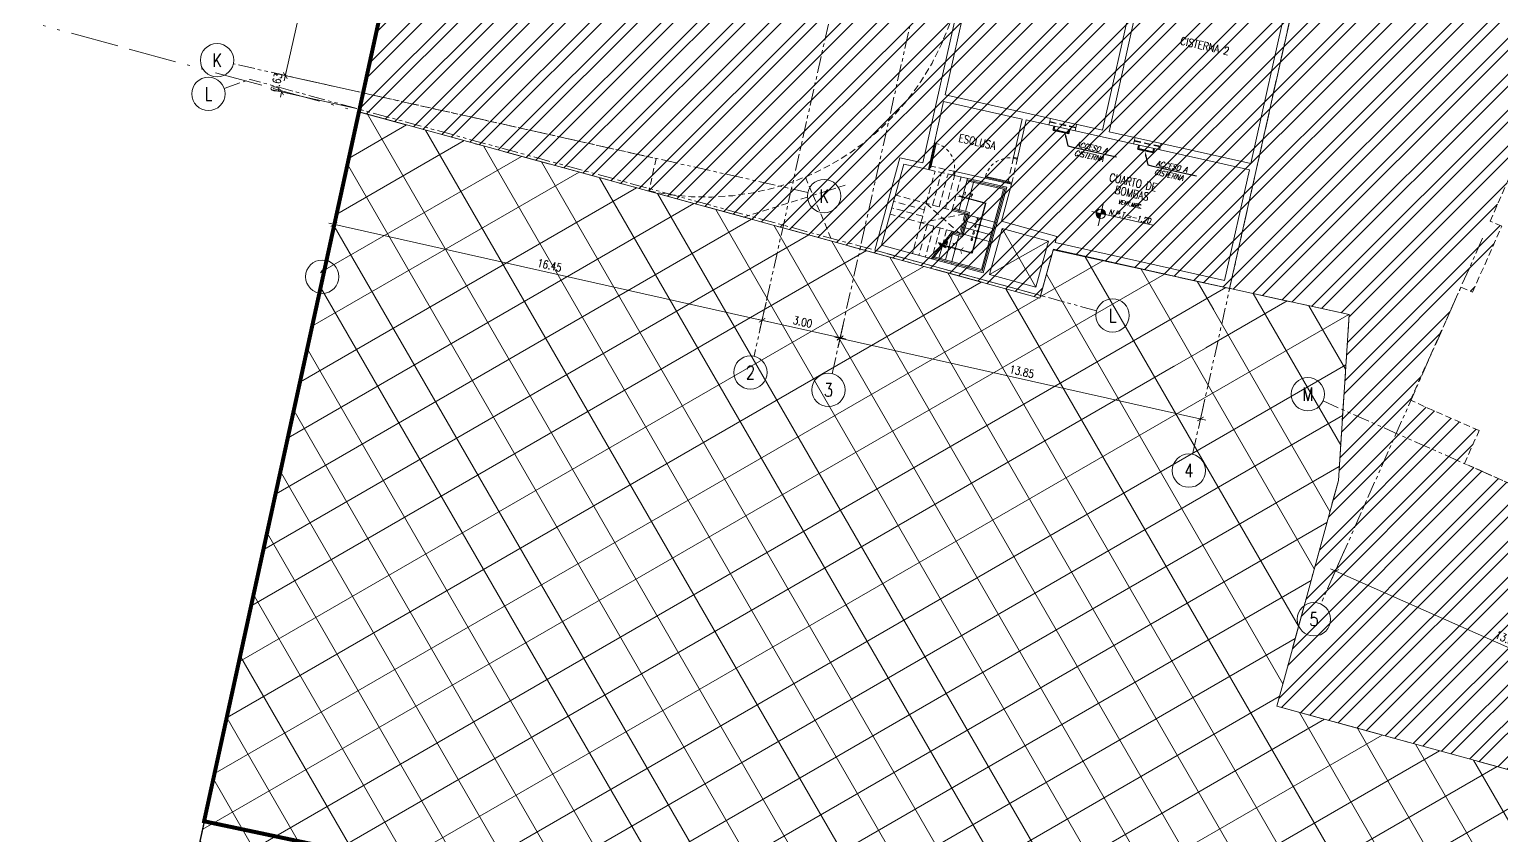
# Model space of a CAD drawing. Header units: inches. Extents: x 0 to 766, y -245 to 236.
# Drawn here: x 18.1 to 73.3, y 59.3 to 89.5 of the extents above; entities that cross this region are included whole.
import ezdxf
from ezdxf import colors
from ezdxf.entities.mleader import LeaderData, LeaderLine
from ezdxf.enums import TextEntityAlignment as Align
from ezdxf.math import Vec2, Vec3

# ---------------------------------------------------------------- set-up
doc = ezdxf.new("R2010")
doc.units = ezdxf.units.IN
doc.header["$MEASUREMENT"] = 0
doc.set_wipeout_variables(frame=1)
for name, pattern in [('ACAD_ISO13W100', [36, 12, -3, 12, -3, 0, -3, 0, -3]), ('HIDDEN', [0.375, 0.25, -0.125]), ('HIDDEN2', [0.1875, 0.125, -0.0625]), ('PHANTOM', [2.5, 1.25, -0.25, 0.25, -0.25, 0.25, -0.25])]:
    doc.linetypes.add(name, pattern=pattern)
doc.layers.get('DEFPOINTS').update_dxf_attribs({"color": 251, "lineweight": 9})
for name, color, linetype, lineweight in [('A-MURO BAJO', 251, 'Continuous', 9), ('A_20_Barandas', 251, 'Continuous', 9), ('COTAS-EXTER', 251, 'Continuous', 9), ('DLP_ETAPAS', 251, 'Continuous', 9), ('DLP_HATCH', 251, 'Continuous', 9), ('DLP_MOBILIARIO', 251, 'Continuous', 9), ('DLP_MURO BAJO', 251, 'Continuous', 9), ('DLP_MUROS', 251, 'Continuous', 9), ('DLP_PROYECCIONES', 251, 'HIDDEN', 9), ('DLP_TEXTO AMBIENTE', 251, 'Continuous', 9), ('DLP_TEXTO INDICACIONES', 251, 'Continuous', 9), ('EJES', 251, 'PHANTOM', 9), ('HATCH-PISOS', 251, 'Continuous', 9), ('TEXTO-INDICACIONES', 251, 'Continuous', 9)]:
    doc.layers.add(name, color=color, linetype=linetype, lineweight=lineweight)
doc.styles.add('R100-200', font='romans.shx', dxfattribs={"width": 0.8, "height": 0.3})
doc.styles.add('R80', font='romans.shx', dxfattribs={"width": 0.8, "oblique": 15, "height": 0.1})
doc.styles.add('R80-200', font='romans.shx', dxfattribs={"width": 0.8, "oblique": 10, "height": 0.2})
doc.styles.add('ROMANS', font='romans.shx', dxfattribs={"width": 0.8})
doc.styles.get("Standard").update_dxf_attribs({"font": 'arial.ttf'})
doc.styles.add('TXT_COTAS', font='romans.shx', dxfattribs={"width": 0.8})
doc.dimstyles.new('DLP-COTA 200', dxfattribs={"dimtxt": 0.3, "dimasz": 0.2, "dimexe": 0.36, "dimexo": 0.12, "dimgap": 0.12, "dimtad": 1, "dimzin": 0, "dimdsep": 46, "dimtxsty": 'TXT_COTAS', "dimblk": 'ARCHTICK', "dimcen": 0.18, "dimdle": 0.2, "dimclrd": 256, "dimclre": 256, "dimclrt": 2, "dimadec": 0, "dimazin": 0, "dimtfac": 1, "dimtix": 1, "dimtofl": 0, "dimtmove": 2, "dimatfit": 3, "dimfxl": 0.36, "dimtolj": 1, "dimtzin": 0, "dimlwd": 9, "dimlwe": 9, "dimarcsym": 0})

# ---------------------------------------------------------------- blocks, each defined once
blk = doc.blocks.new('*U156')
for p, q in [((0.01000000000002291, 0.9549999999999841), (0.01000000000002291, 1)), ((0.05500000000001261, 0.9549999999999841), (0.01000000000002291, 0.9549999999999841)), ((0.1000000000000001, 0.9649999999999748), (0.05500000000001261, 0.9649999999999748)), ((0.05500000000001261, 0.9549999999999841), (0.05500000000001261, 0.9649999999999748)), ((0.1000000000000001, 0.9649999999999748), (0.1000000000000002, 1)), ((0.0550000000000125, 0.04499999999998749), (0.0100000000000227, 0.04499999999998749)), ((0.0100000000000227, 0.04499999999998749), (0.0100000000000227, 0)), ((0.0550000000000125, 0.04499999999998749), (0.0550000000000125, 0.03499999999999662)), ((0.1, 0.03499999999999662), (0.0550000000000125, 0.03499999999999662)), ((0.1, 0.03499999999999662), (0.1, 0))]:
    blk.add_line(p, q)
blk.add_lwpolyline([(1.029999999999996, 0.06999999999999708), (1.029999999999996, 0.03499999999999638), (0.1, 0.03499999999999662), (0.1, 0.06999999999999731)], close=True)
at = {"color": 7, "linetype": 'HIDDEN2'}
blk.add_arc((0.09946740176722557, 0.033762216361475), 0.9312379359416492, 2.230145855365211, 89.96723111097609, dxfattribs=at)
blk = doc.blocks.new('A$C267C0898')
at = {"color": 4}
for p, q in [((-6.51925802230835e-08, 0.5999996821046807, 6.919739981015027e-08), (-6.426125764846802e-08, -3.179011400789022e-07)), ((-6.51925802230835e-08, 0.5999996821046807, 6.919739981015027e-08), (0.1499999342486262, 0.5999996823666152, 6.919739981015027e-08)), ((0.02499993424862623, 0.5749996821687091, 6.919739981015027e-08), (0.02499993517994881, 0.02499968215124682)), ((0.02499993424862623, 0.5749996821687091, 6.919739981015027e-08), (0.1499999342486262, 0.5749996823724359, 6.919739981015027e-08)), ((0.02499993517994881, 0.02499968215124682), (0.1499999351799488, 0.02499968238407746)), ((-6.426125764846802e-08, -3.179011400789022e-07), (0.1499999351799488, -3.176392056047916e-07))]:
    blk.add_line(p, q, dxfattribs=at)
blk = doc.blocks.new('SOT A')
for p, q in [((-10.6655114502646, -12.31410803180188), (-9.625927466433495, -12.36265618447214)), ((-9.716892543976428, -14.31053333356977), (-9.625927466433495, -12.36265618447214)), ((-9.716892543976428, -14.31053333356977), (-10.76075563917402, -14.26178534701467))]:
    blk.add_line(p, q)
at = {"layer": 'A_20_Barandas'}
for points in [[(-11.07161591024487, -14.74781282246113), (-9.240761326014763, -14.83331318944693), (-9.094772396492772, -11.70718709658831), (-10.49629860880668, -11.70718717947602), (-10.49396361268009, -11.65718683600426), (-9.042382923187688, -11.65718709304929), (-9.193148198071867, -14.88559120055288), (-11.09475900398684, -14.79678653925657)], [(-10.58561092146556, -13.71936474088579), (-10.24063696243684, -13.73547487333417), (-10.20098551583942, -12.88640024140477), (-10.70044120171224, -12.86307586356997), (-10.69810876395786, -12.81313029583544), (-10.14870751003036, -12.83878711145371), (-10.19302383271861, -13.78775287698954), (-10.60875401683734, -13.76833845954388)]]:
    blk.add_lwpolyline(points, dxfattribs=at)
at = {"layer": 'DLP_MURO BAJO'}
for p, q in [((-10.10342726908857, -12.94101103767753), (-10.55293738690671, -12.92001909762621)), ((-10.28825008831336, -13.68319686781615), (-10.25326352062984, -12.93401334993541)), ((-10.26492570978007, -13.18374119419605), (-10.21498014364624, -13.18607363197953)), ((-10.25326351911644, -12.93401335831732), (-10.20331795333186, -12.9363457961008)), ((-10.1650345759117, -13.188406069763), (-9.166123253002297, -13.23505482636392)), ((-10.15337238559732, -12.93867823388427), (-9.154461055673892, -12.98532699048519)), ((-9.116177685296861, -13.2373872641474), (-9.066232079960173, -13.23971970379353)), ((-9.10451548799756, -12.98765942826867), (-9.054569890227867, -12.9899918679148)), ((-10.58792395319324, -13.6692026052624), (-10.13841383575345, -13.69019453413785)), ((-10.28825008842978, -13.68319687061012), (-10.23830452447874, -13.6855293083936)), ((-10.27658789578709, -13.43346903193742), (-10.22664233401883, -13.4358014697209)), ((-10.1883589568024, -13.68786174617708), (-9.189447648066562, -13.73451050650328)), ((-10.1766967663134, -13.43813390750438), (-9.177785450505326, -13.48478266503662)), ((-9.13950208039023, -13.73684294428676), (-9.089556458959123, -13.73917538486421)), ((-9.127839882770786, -13.48711510375142), (-9.07789426992531, -13.48944754339755)), ((-10.86611756173079, -14.26709123793989), (-10.88896541867871, -14.75634290464222)), ((-10.89129785669502, -14.80628847237676), (-10.89363029471133, -14.8562340401113))]:
    blk.add_line(p, q, dxfattribs=at)
for points, elevation in [([(-10.55293737666216, -12.92001909855753), (-10.49162864370737, -11.6071870746091)], -5.128884631597233e-10), ([(-10.29854466175311, -12.83179015107453), (-10.24602615123149, -11.70718718972057)], -5.128884631597233e-10), ([(-10.24369117114111, -11.65718718990684), (-10.24135618662694, -11.6071870950982)], -5.128884631597233e-10), ([(-10.30320953810588, -12.93168128840625), (-10.30087709988584, -12.88173571880907)], -5.128884631597233e-10), ([(-10.6392375882715, -14.76800511963665), (-10.59258882162976, -13.76909374631941)], -5.128884631597233e-10), ([(-10.38950975096668, -14.77966733556241), (-10.34286098275334, -13.78075592685491)], -1.034554871147399e-09), ([(-10.34052854444599, -13.73081035912037), (-10.3381961066043, -13.68086480069906)], -1.034554871147399e-09), ([(-10.64390246383846, -14.86789623368531), (-10.64157002660795, -14.81795068830252)], -5.128884631597233e-10), ([(-10.39417462528218, -14.87955842260271), (-10.39184218930313, -14.82961290422827)], -1.034554871147399e-09)]:
    blk.add_lwpolyline(points, dxfattribs=dict(at, elevation=elevation))
at = {"layer": 'DLP_MUROS'}
for p, q in [((-12.24999854582711, 2.114102244377136e-07), (-12.24999902618583, -11.40718693099916)), ((0, 0), (-12.24999854582711, 2.114102244377136e-07)), ((6.934074917808175e-06, -13.49012490455061), (0, 0)), ((-11.9999985563918, -0.2499997932463884), (-11.99999891381594, -8.74010585527867)), ((-5.949431557353819, -0.2499998984858394), (-11.9999985563918, -0.2499997932463884)), ((-5.949431561573874, -8.740106108598411), (-5.949431557382923, -0.2499998984858394)), ((-0.2499998722050805, -0.2499999972060323), (-5.699431557412026, -0.2499999031424522)), ((-5.699431561602978, -8.74010611884296), (-5.699431557412026, -0.2499999031424522)), ((-0.2499955316015985, -8.740106348879635), (-0.2499998722050805, -0.2499999972060323)), ((-11.99999891384505, -8.740105856209993), (-5.949431561573874, -8.740106110461056)), ((-5.699431561573874, -8.740106119774282), (-0.2499955316598061, -8.74010635074228)), ((-11.99999892435153, -8.99010585527867), (-11.99999903293792, -11.60718695260584)), ((-11.99999892438063, -8.990105856209993), (-8.982828986481763, -8.990105968900025)), ((-8.982828986481763, -8.990105968900025), (-8.982828991574934, -10.45718701649457)), ((-8.83282898645848, -8.990105976350605), (-0.2499954038648866, -8.99010635074228)), ((-8.83282898645848, -8.990105976350605), (-8.832828991522547, -10.45718700904399)), ((-0.2499932309729047, -13.24012490455061), (-0.249995403806679, -8.990106351673603)), ((-8.832829037564807, -10.45718700997531), (-8.982828991604038, -10.45718701742589)), ((-13.30267988276319, -14.99400486331433), (-13.13517676884658, -11.40718686021864)), ((-13.13517676884658, -11.40718686021864), (-12.24999902618583, -11.40718693099916)), ((-8.832825285731815, -11.45718700811267), (-10.99999903450953, -11.45718708261847)), ((-10.99999902740819, -11.60718720965087), (-10.99999903450953, -11.45718708261847)), ((-8.832825285731815, -11.45718700811267), (-8.900068492948776, -12.89709810167551)), ((-13.09123541286681, -14.75360680557787), (-12.94429873090121, -11.60718687810004)), ((-12.94429873090121, -11.60718687810004), (-11.99999903293792, -11.60718695260584)), ((-8.989993697381578, -11.60718709044158), (-10.99999902740819, -11.60718720965087)), ((-8.989993697381578, -11.60718709044158), (-9.14553508721292, -14.93786957766861)), ((-6.75240954022361, -12.99739299960546), (-8.900068492948776, -12.89709810167551)), ((-8.811839536880143, -13.15149082336575), (-8.895807225169847, -14.94953126274049)), ((-7.013799103850033, -13.23545866925269), (-8.811839536880143, -13.15149082336575)), ((-7.09776679429342, -15.03349910862744), (-7.013799103850033, -13.23545866925269)), ((-6.75240954022361, -12.99739299960546), (-6.763745033479593, -13.24012490548915)), ((-6.763745033479593, -13.24012490548915), (-0.2499932309729047, -13.24012490455061)), ((-6.77541994400064, -13.49012490455061), (-6.859701811176238, -15.2948896265912)), ((-6.77541994400064, -13.49012490455061), (6.934074917808175e-06, -13.49012490455061)), ((-9.14553508721292, -14.93786957766861), (-13.09123541333247, -14.75360680371523)), ((-6.859701811176238, -15.2948896265912), (-13.30267988276319, -14.99400486331433)), ((-8.895807225169847, -14.94953126274049), (-7.09776679429342, -15.03349910862744))]:
    blk.add_line(p, q, dxfattribs=at)
at = {"layer": 'DLP_PROYECCIONES'}
for p, q in [((-7.949431561573874, -8.990106115117669), (-7.949431561573874, -8.740106117911637)), ((-6.949431561573874, -8.990106115117669), (-6.949431561573874, -8.740106117911637)), ((-4.699431561602978, -8.990106116048992), (-4.699431561602978, -8.74010611884296)), ((-3.699431561602978, -8.990106116048992), (-3.699431561602978, -8.74010611884296)), ((-6.949431561573874, -8.855106116272509), (-7.949431561573874, -8.855106116272509)), ((-6.949431561573874, -8.875106115825474), (-7.949431561573874, -8.875106115825474)), ((-3.699431561602978, -8.855106117203832), (-4.699431561602978, -8.855106117203832)), ((-3.699431561602978, -8.875106116756797), (-4.699431561602978, -8.875106116756797)), ((-8.982832741807215, -11.45718700997531), (-8.98283274366986, -10.45718700997531)), ((-8.832829035702161, -11.45718700904399), (-8.832829037564807, -10.45718700997531)), ((-10.99999902764102, -11.45718708075583), (-11.9999990267097, -11.45718708261847)), ((-10.99999902764102, -11.60718699265271), (-11.9999990267097, -11.60718699451536)), ((-11.81323875684757, -13.11143598053604), (-13.01193238643464, -13.05545746628195)), ((-10.55293738690671, -12.92001909762621), (-13.00027019670233, -12.80572963133454)), ((-10.30320954008494, -12.93168128840625), (-11.83656313747633, -13.61089165695012)), ((-11.80157656990923, -12.86170814372599), (-10.3381961066043, -13.68086478300393)), ((-10.30320954008494, -12.93168128840625), (-10.3381961066043, -13.68086478300393)), ((-10.58792395319324, -13.6692026052624), (-13.03525676729623, -13.55491314828396)), ((-11.82490095042158, -13.3611638173461), (-13.02359457628336, -13.30518530588597)), ((-11.83656313747633, -13.61089165695012), (-11.89254164963495, -14.8095852797851)), ((-11.58683529892005, -13.62255384679884), (-11.64281381119508, -14.82124747056514)), ((-11.33710745943245, -13.63421603664756), (-11.39308597170748, -14.83290966041386)), ((-11.08737962006126, -13.64587822649628), (-11.14335813221987, -14.84457185026258)), ((-10.8376517824363, -13.657540416345), (-10.86611756173079, -14.26709123793989))]:
    blk.add_line(p, q, dxfattribs=at)
at = {"layer": 'DLP_PROYECCIONES', "linetype": 'Continuous'}
for p, q in [((-8.895807311288081, -14.94953125715256), (-7.013799099135213, -13.23545859847218)), ((-8.811839536880143, -13.15149082336575), (-7.097766873892397, -15.03349903039634))]:
    blk.add_line(p, q, dxfattribs=at)
at = {"layer": 'DLP_PROYECCIONES', "elevation": -5.128884631597233e-10}
for points in [[(-11.83656313747633, -13.61089165695012), (-11.74299092774163, -11.6071869712323)], [(-11.55184872774407, -12.8733703373), (-11.49271847264026, -11.60718699172139)], [(-11.30212089209817, -12.88503252808005), (-11.24244601716055, -11.60718701221049)], [(-11.05239305470604, -12.89669472072273), (-10.99217355798464, -11.60718703363091)], [(-10.80266521521844, -12.90835691150278), (-10.74190109796473, -11.60718705412)]]:
    blk.add_lwpolyline(points, dxfattribs=at)
at = {"layer": 'DLP_PROYECCIONES', "linetype": 'Continuous', "const_width": 0.009999999999999998, "elevation": -2.445680511005121e-07}
for points in [[(-10.60899160604458, -12.35178608261049), (-10.73385548416991, -12.34595406893641)], [(-10.60572562424932, -12.28186247125268), (-10.73058949375991, -12.27603023033589)]]:
    blk.add_lwpolyline(points, dxfattribs=at)
at = {"layer": 'DLP_PROYECCIONES', "linetype": 'Continuous', "elevation": -5.128884631597233e-10}
for points in [[(-10.61241355584934, -13.66805893275887), (-10.86876784416381, -14.21053704246879), (-10.7545111750951, -14.31983212195337), (-11.02575022459496, -14.19165498483926), (-10.91149355529342, -14.30095006152987), (-11.16784783359617, -14.84342817682773)], [(-10.56246804387774, -13.67039148230106), (-10.81882227596361, -14.21286948397756), (-10.70456560375169, -14.32216455880553), (-10.97580465325154, -14.19398742169142), (-10.86154798767529, -14.30328249931335), (-11.11790221428964, -14.8457605028525)]]:
    blk.add_lwpolyline(points, dxfattribs=at)
at = {"layer": 'DLP_PROYECCIONES', "linetype": 'Continuous', "const_width": 0.025}
blk.add_lwpolyline([(-10.08847253335989, -14.42409297265112), (-10.15755839212216, -14.29572990629822), (-10.07680829157471, -14.17436535656452)], dxfattribs=at)
at = {"layer": 'DLP_PROYECCIONES', "linetype": 'Continuous'}
for centre in [(-10.52494811906945, -12.32067228667438), (-10.27522027760278, -12.33233447186649), (-9.6655788939388, -13.21173044852912), (-9.653916704206495, -12.96200261265039), (-9.688903273752658, -13.71118612773716), (-9.677241082856199, -13.46145828720182), (-10.61591320473235, -14.2685494273901, -2.445680511005121e-07), (-10.36618536361493, -14.28021162282676, -2.445680511005121e-07)]:
    blk.add_circle(centre, 0.03125, dxfattribs=at)
at = {"extrusion": (-6.919740174280701e-07, -5.403602499659323e-07, 0.9999999999996146), "rotation": 89.99999990725895}
for p in [(-7.149431879310364, -9.140105980444467, 9.80511683460612e-06), (-3.899431879252934, -9.140105977651714, 7.556201279079398e-06)]:
    blk.add_blockref('A$C267C0898', p, dxfattribs=at)
at = {"layer": 'DLP_MOBILIARIO', "xscale": -1}
blk.add_blockref('*U156', (-8.822825285722502, -11.45718700811267), dxfattribs=at)
at = {"layer": 'DLP_MOBILIARIO', "xscale": -1, "rotation": 270.0000000486467}
blk.add_blockref('*U156', (-11.99999903378193, -11.61718699429184), dxfattribs=at)
at = {"layer": 'DLP_TEXTO INDICACIONES', "color": 2, "style": 'TXT_COTAS', "width": 0.8}
for s, p in [('1', (-10.50059979895013, -12.23784561268985)), ('2', (-10.25087196051027, -12.2495078034699))]:
    blk.add_text(s, height=0.11, rotation=357.3262550854581, dxfattribs=at).set_placement(p)
for s, p in [('4', (-9.775552833016263, -13.35334694758058, -1.025776926319447e-09)), ('3', (-9.763890642148908, -13.10361911263317)), ('6', (-9.79887721023988, -13.85280262678862)), ('5', (-9.787215020798612, -13.6030747871846)), ('8', (-10.69099728704896, -14.1974950004369, -1.025776926319447e-09)), ('7', (-10.44126944622258, -14.20915720146149, -2.450809395636718e-07))]:
    blk.add_text(s, height=0.11, rotation=357.3262550854581, dxfattribs=at).set_placement(p, align=Align.RIGHT)
blk = doc.blocks.new('ETAPAS_EL-ROSARIO-01')
at = {"layer": 'DLP_HATCH'}
h = blk.add_hatch(dxfattribs=at)
h.set_pattern_fill('NET', color=8, scale=0.5, angle=30)
h.set_pattern_definition([(29.99999999999999, (-226598.6886320594, -8188115.858783023), (-0.7937499999999998, 1.374815328507796), []), (120, (-226598.6886320594, -8188115.858783023), (-1.374815328507796, -0.7937499999999997), [])])
edge = h.paths.add_edge_path()
edge.add_line((-5.119257558631944, -39.38055419642478), (-2.145317182556028, -34.362713820301))
edge.add_line((-2.145317182556028, -34.362713820301), (-0.7240417564753443, -35.17092017363757))
edge.add_line((-0.7240417564753443, -35.17092017363757), (6.173584206553642, -23.15930621977895))
edge.add_line((6.173584206553642, -23.15930621977895), (4.372489723959006, -12.48715165443718))
edge.add_line((4.372489723959006, -12.48715165443718), (3.084003503667191, -7.412719970569015))
edge.add_line((3.084003503667191, -7.412719970569015), (0.6028502009867225, -1.453054812736809))
edge.add_line((0.6028502009867225, -1.453054812736809), (-26.05888872095966, -11.4215807216242))
edge.add_line((-26.05888872095966, -11.4215807216242), (-38.30667500055279, -6.003316828981042))
edge.add_line((-38.30667500055279, -6.003316828981042), (-39.01143954624422, -15.82896352373064))
edge.add_line((-39.01143954624422, -15.82896352373064), (-41.04641557997093, -27.65982411149889))
edge.add_arc((-46.95957980857929, -26.64272587094456), 6.000000002119358, 309.9255506769823, 350.2402988185339, ccw=False)
edge.add_line((-43.10882972707623, -31.24400002416223), (-48.93134561294573, -36.11679237801582))
edge.add_line((-48.93134561294573, -36.11679237801582), (-63.58545379701536, -32.11002549156547))
edge.add_line((-63.58545379701536, -32.11002549156547), (-61.2715167705901, -23.64699377864599))
edge.add_line((-61.2715167705901, -23.64699377864599), (-60.8656602006231, -17.4209560174495))
edge.add_line((-60.8656602006231, -17.4209560174495), (-71.96898017692729, -14.997259397991))
edge.add_line((-71.96898017692729, -14.997259397991), (-72.46370098288753, -16.80662044230849))
edge.add_line((-72.46370098288753, -16.80662044230849), (-97.98786569951335, -9.828191481530666))
edge.add_line((-97.98786569951335, -9.828191481530666), (-103.8112985943153, -36.55343463178724))
edge.add_line((-103.8112985943153, -36.55343463178724), (-110.35362560043, -66.42470536567271))
edge.add_line((-110.35362560043, -66.42470536567271), (-53.61793261306593, -81.61772925034165))
edge.add_line((-53.61793261306593, -81.61772925034165), (-44.92496922399732, -72.72020544484258))
edge.add_line((-44.92496922399732, -72.72020544484258), (-5.119257558631944, -39.38055419642478))
at = {"linetype": 'ACAD_ISO13W100', "ltscale": 0.15, "elevation": -8.087886271823663e-07}
blk.add_lwpolyline([(-88.39156818282208, 34.18688553199172), (-103.8049209657183, -36.42407381720841), (-107.3674373871472, -52.74451406765729), (-110.35362560043, -66.42470536567271), (-53.61793270430644, -81.61772922612727), (-44.92496922399732, -72.72020544484258), (-17.92491594699095, -50.09877426270396), (-5.119343684928026, -39.38062628358603), (-2.145338432019344, -34.36270173639059), (-0.7240519718325231, -35.17093796283007), (6.173584206553642, -23.15930621977895), (4.372488884022459, -12.4871483463794), (3.084003503667191, -7.412719970569015), (-20.06412463649758, 48.18847669754177)], dxfattribs=at)
at = {"linetype": 'ACAD_ISO13W100', "ltscale": 0.15, "const_width": 0.15, "elevation": -8.087886271823663e-07}
blk.add_lwpolyline([(-17.79758207837585, -50.02580895740539), (-35.14378486876376, -29.11060307174921), (-27.54945914333803, -11.97888832725585), (0.6028502009867225, -1.453054812736809), (-20.06412463993183, 48.18847670312971), (-17.84282598816208, 53.21996081061661), (-6.512398381571984, 82.8258961988613), (-7.18100099437288, 89.79389236401767), (-15.58794605117873, 100.9314389722422), (-42.71300540849916, 107.0013388758525, -1.022579680442981), (-57.86327895277645, 119.7415829747915), (-64.52636484088725, 119.3852506931871), (-69.5259535460209, 119.3211201196536), (-71.93822160441778, 108.5888807056472), (-78.10903454464278, 81.2773251356557), (-88.39156818282208, 34.18688553199172), (-103.8049202616967, -36.42407059203833), (-97.64062220740016, -37.72534049209207), (-101.9013523058675, -57.24440581165254), (-45.01023828386678, -72.79973820783198)], format="xyb", close=True, dxfattribs=at)
at = {"linetype": 'ACAD_ISO13W100', "ltscale": 0.15}
blk.add_lwpolyline([(8.322537324856967, 1.433249838650227), (-26.05888872095966, -11.4215807216242), (-38.30667500055279, -6.003316828981042), (-39.01143954624422, -15.82896352373064), (-41.04641557997093, -27.65982411149889, -0.1777433715196542), (-43.10882972707623, -31.24400002416223), (-48.93134561294573, -36.11679237801582), (-63.58545379701536, -32.11002549156547), (-61.2715167705901, -23.64699377864599), (-60.8656602006231, -17.4209560174495), (-71.96898017692729, -14.997259397991), (-72.46370098288753, -16.80662044230849), (-109.9024071195745, -6.570698751136661)], format="xyb", dxfattribs=at)
at = {"ltscale": 0.15}
blk.add_lwpolyline([(-5.119257558631944, -39.38055419642478), (-2.145317182556028, -34.362713820301), (-0.7240417564753443, -35.17092017363757), (6.173584206553642, -23.15930621977895), (4.372489723959006, -12.48715165443718), (3.084003503667191, -7.412719970569015), (0.6028502009867225, -1.453054812736809), (-26.05888872095966, -11.4215807216242), (-38.30667500055279, -6.003316828981042), (-39.01143954624422, -15.82896352373064), (-41.04641557997093, -27.65982411149889, -0.1777433714695818), (-43.10882972707623, -31.24400002416223), (-48.93134561294573, -36.11679237801582), (-63.58545379701536, -32.11002549156547), (-61.2715167705901, -23.64699377864599), (-60.8656602006231, -17.4209560174495), (-71.96898017692729, -14.997259397991), (-72.46370098288753, -16.80662044230849), (-97.98786569951335, -9.828191481530666), (-103.8112985943153, -36.55343463178724), (-110.35362560043, -66.42470536567271), (-53.61793261306593, -81.61772925034165), (-44.92496922399732, -72.72020544484258)], format="xyb", close=True, dxfattribs=at)
blk = doc.blocks.new('SIM NIVEL PLANTA')
at = {"linetype": 'Continuous'}
h = blk.add_hatch(dxfattribs=at)
h.set_pattern_fill('_USER', color=256, scale=0.0999963382923852, angle=45, style=0, pattern_type=0)
h.set_pattern_definition([(45, (35396.10580914898, 26516.48920438578), (-0.0707080889003696, 0.0707080889003696), [])])
h.paths.add_polyline_path([(-17.03192196782002, 1e-16), (-15.53208676343602, 1e-16, 0.4092090227661144), (-17.03192196782002, 1.474380134766136)])
h.paths.add_polyline_path([(-18.53175717220401, -1e-16, 0.4192358746569979), (-17.03192196782002, -1.525729753993459), (-17.03192196782002, 0)])
for p, q in [((0, 0), (-20, 0)), ((-17.03192196782002, -3.974827738415029), (-17.03192196782002, 3.71603278895526))]:
    blk.add_line(p, q)
blk.add_circle((-17.03192196782002, -0.0256748096136619), 1.500054944379798, dxfattribs=at)
at = {"style": 'R80'}
blk.add_attdef('N.P.T.+0.00', text='', height=2.029999999999998, dxfattribs=at).set_placement((-7.766043381718013, 2.014999999999999), align=Align.MIDDLE_CENTER)
blk = doc.blocks.new('_ArchTick')
at = {"color": 0, "linetype": 'ByBlock', "const_width": 0.15}
blk.add_lwpolyline([(-0.5, -0.5), (0.5, 0.5)], dxfattribs=at)
blk = doc.blocks.new('*D234')
at = {"layer": 'COTAS-EXTER', "lineweight": 9, "transparency": 16777216}
for p, q in [((-11.62600095758723, -41.61827138223493), (-12.12769584751628, -42.75224767243427)), ((-12.16494189415006, -42.34211021741443), (0.8667601144444106, -48.10760845692407)), ((1.039902246446154, -47.22193255991483), (0.5382073565171019, -48.35590885011417))]:
    blk.add_line(p, q, dxfattribs=at)
at = {"layer": 'DEFPOINTS', "color": 0, "transparency": 16777216}
for p in [(-11.57744983903831, -41.50853174086661, -1.21716331414238e-07), (1.088453364995075, -47.1121929185465, -1.21716331414238e-07), (0.6838607121638702, -48.0266899260092)]:
    blk.add_point(p, dxfattribs=at)
at = {"layer": 'COTAS-EXTER', "lineweight": 9, "transparency": 16777216, "xscale": 0.2, "yscale": 0.2, "zscale": 0.2}
for p, rotation in [((-11.98204249186951, -42.4230287483293), 156.1343966983409), ((0.6838607121638702, -48.0266899260092), 336.1343966983409)]:
    blk.add_blockref('_ArchTick', p, dxfattribs=dict(at, rotation=rotation))
at = {"layer": 'COTAS-EXTER', "color": 2, "transparency": 16777216, "insert": (-5.539850873117746, -44.97794514409051), "char_height": 0.3, "attachment_point": 5, "rotation": 336.13439669834094, "style": 'TXT_COTAS'}
blk.add_mtext('\\A1;13.85', dxfattribs=at)
blk = doc.blocks.new('*D235')
at = {"layer": 'COTAS-EXTER', "lineweight": 9, "transparency": 16777216}
for p, q in [((-30.40042425094998, -33.0031808500117), (-30.63544160368392, -34.05308274274969)), ((-30.75197283796074, -33.65808847514835), (-16.84583531440026, -36.77093516124992)), ((-16.88462678208725, -36.02865109936653), (-17.11964413482119, -37.07855299210453))]:
    blk.add_line(p, q, dxfattribs=at)
at = {"layer": 'DEFPOINTS', "color": 0, "transparency": 16777216}
for p in [(-30.37421131992596, -32.88607883360237), (-16.85841385106323, -35.9115490829572), (-17.04100534174914, -36.72724694287655)]:
    blk.add_point(p, dxfattribs=at)
at = {"layer": 'COTAS-EXTER', "lineweight": 9, "transparency": 16777216, "xscale": 0.2, "yscale": 0.2, "zscale": 0.2}
for p, rotation in [((-30.55680281061186, -33.70177669352172), 167.382512691704), ((-17.04100534174914, -36.72724694287655), 347.3825126917039)]:
    blk.add_blockref('_ArchTick', p, dxfattribs=dict(at, rotation=rotation))
at = {"layer": 'COTAS-EXTER', "color": 2, "transparency": 16777216, "insert": (-23.73992498137646, -34.95103228127815), "char_height": 0.3, "attachment_point": 5, "rotation": 347.38251269170394, "style": 'TXT_COTAS'}
blk.add_mtext('\\A1;13.85', dxfattribs=at)
blk = doc.blocks.new('*D236')
at = {"layer": 'COTAS-EXTER', "lineweight": 9, "transparency": 16777216}
for p, q in [((-33.32787800761874, -32.34789778079825), (-33.55795442664755, -33.37575598261776)), ((-33.67448804707192, -32.98076241898566), (-30.35669300046325, -33.72341972525999)), ((-30.40042354353939, -33.00318100836116), (-30.6304999625682, -34.03103921018067))]:
    blk.add_line(p, q, dxfattribs=at)
at = {"layer": 'DEFPOINTS', "color": 0, "transparency": 16777216}
for p in [(-33.30166578400531, -32.23079560603946, 2.20913124238109e-07), (-30.37421131992595, -32.88607883360237, -3.726943398050149e-07), (-30.55186329172791, -33.67973268590428)]:
    blk.add_point(p, dxfattribs=at)
at = {"layer": 'COTAS-EXTER', "lineweight": 9, "transparency": 16777216, "xscale": 0.2, "yscale": 0.2, "zscale": 0.2}
for p, rotation in [((-33.47931775580726, -33.02444945834137), 167.3828588139561), ((-30.55186329172791, -33.67973268590428), 347.3828588139561)]:
    blk.add_blockref('_ArchTick', p, dxfattribs=dict(at, rotation=rotation))
at = {"layer": 'COTAS-EXTER', "color": 2, "transparency": 16777216, "insert": (-31.95661302063737, -33.08861117891554), "char_height": 0.3, "attachment_point": 5, "rotation": 347.38285881395615, "style": 'TXT_COTAS'}
blk.add_mtext('\\A1;3.00', dxfattribs=at)
blk = doc.blocks.new('*D239')
at = {"layer": 'COTAS-EXTER', "lineweight": 9, "transparency": 16777216}
for p, q in [((-51.35712389469295, -23.85056222519049), (-51.31373722056453, -23.65532494261343)), ((-48.54667008154257, -24.47511631718877), (-51.70855100333165, -23.77246621175934)), ((-48.68339912676066, -25.0903883511484), (-51.84528004854974, -24.38773824571897)), ((-51.49385293991104, -24.46583425915012), (-51.53723961403946, -24.66107154172718))]:
    blk.add_line(p, q, dxfattribs=at)
at = {"layer": 'DEFPOINTS', "color": 0, "transparency": 16777216}
for p in [(-51.49385293991104, -24.46583425915012), (-48.42952771199634, -24.50114832166582, 4.165208883839971e-08), (-48.56625675721443, -25.11642035562545, -1.7461512177726e-07)]:
    blk.add_point(p, dxfattribs=at)
at = {"layer": 'COTAS-EXTER', "lineweight": 9, "transparency": 16777216, "xscale": 0.2, "yscale": 0.2, "zscale": 0.2}
for p, rotation in [((-51.35712389469295, -23.85056222519049), 257.4710213271556), ((-51.49385293991104, -24.46583425915012), 77.47102132715563)]:
    blk.add_blockref('_ArchTick', p, dxfattribs=dict(at, rotation=rotation))
at = {"layer": 'COTAS-EXTER', "color": 2, "transparency": 16777216, "insert": (-51.68905874878102, -24.09962623209694), "char_height": 0.3, "attachment_point": 5, "rotation": 77.47102132715563, "style": 'TXT_COTAS'}
blk.add_mtext('\\A1;0.63', dxfattribs=at)
blk = doc.blocks.new('*D240')
at = {"layer": 'COTAS-EXTER', "lineweight": 9, "transparency": 16777216}
for p, q in [((-49.38063781281849, -28.75453835598208), (-49.61071920789013, -29.78239547264687)), ((-49.7272509184295, -29.38740134555285), (-33.28414791633962, -33.06811923589881)), ((-33.32787497077985, -32.3478802802322), (-33.5579563658515, -33.37573739689699))]:
    blk.add_line(p, q, dxfattribs=at)
at = {"layer": 'DEFPOINTS', "color": 0, "transparency": 16777216}
for p in [(-49.35442502298974, -28.63743630796671, -3.726945676279962e-07), (-33.3016621809511, -32.23077823221684, -1.517812155669058e-07), (-33.47931799636523, -33.02443125285089)]:
    blk.add_point(p, dxfattribs=at)
at = {"layer": 'COTAS-EXTER', "lineweight": 9, "transparency": 16777216, "xscale": 0.2, "yscale": 0.2, "zscale": 0.2}
for p, rotation in [((-49.53208083840388, -29.43108932860077), 167.3825817758398), ((-33.47931799636523, -33.02443125285089), 347.3825817758399)]:
    blk.add_blockref('_ArchTick', p, dxfattribs=dict(at, rotation=rotation))
at = {"layer": 'COTAS-EXTER', "color": 2, "transparency": 16777216, "insert": (-41.44672064026987, -30.96428068269125), "char_height": 0.3, "attachment_point": 5, "rotation": 347.38258177583987, "style": 'TXT_COTAS'}
blk.add_mtext('\\A1;16.45', dxfattribs=at)
blk = doc.blocks.new('*D241')
at = {"layer": 'COTAS-EXTER', "lineweight": 9, "transparency": 16777216}
for p, q in [((-51.4002919634027, -24.04386322436052), (-48.37880348616259, -10.54544488020039)), ((-47.56375513227367, -10.93283466189221), (-48.77379700146724, -10.66197866443172)), ((-50.24471272849887, -24.09757908931986), (-51.70791156187327, -23.77005638982784))]:
    blk.add_line(p, q, dxfattribs=at)
at = {"layer": 'DEFPOINTS', "color": 0, "transparency": 16777216}
for p in [(-48.42249044457963, -10.74061518958239), (-47.44665294664447, -10.95904683694243, -5.861693352926522e-08), (-50.12761054286967, -24.12379126437008, -1.593345876059353e-07)]:
    blk.add_point(p, dxfattribs=at)
at = {"layer": 'COTAS-EXTER', "lineweight": 9, "transparency": 16777216, "xscale": 0.2, "yscale": 0.2, "zscale": 0.2}
for p, rotation in [((-48.42249044457963, -10.74061518958239), 77.38288257497175), ((-51.35660500498566, -23.84869291497851), 257.3828825749717)]:
    blk.add_blockref('_ArchTick', p, dxfattribs=dict(at, rotation=rotation))
at = {"layer": 'COTAS-EXTER', "color": 2, "transparency": 16777216, "insert": (-50.15302764244836, -17.23567665841745), "char_height": 0.3, "attachment_point": 5, "rotation": 77.38288257497173, "style": 'TXT_COTAS'}
blk.add_mtext('\\A1;13.43', dxfattribs=at)
blk = doc.blocks.new('COTASYEJES')
at = {"layer": 'EJES', "ltscale": 0.5}
for p, q in [((-43.22312994877575, -1.246853997930884, -7.967930746542767e-08), (-49.8340955566382, -30.78028787113726)), ((-27.17034793071798, -4.840111535042524, 1.47014816653891e-07), (-33.78131353858043, -34.3735454082489, 2.266941241195075e-07)), ((-30.85385490613407, -35.02882848214358, -3.726943398050152e-07), (-24.24290909801493, -5.495390175841749, -3.726943398050152e-07)), ((-17.33803790670936, -38.05421148147434, -3.726943398050152e-07), (-10.72709209867753, -8.520773175172508, -3.726943398050152e-07)), ((-31.76600956564653, -28.2312188083306, 3.432637875748267e-07), (-53.3078270580736, -23.40915800724179, 1.593345876059353e-07)), ((-53.64958416164154, -24.33029729593545, -1.569322831684872e-06), (-52.67690399789717, -23.99242414254695, -8.133151485623102e-07)), ((-20.93649321823614, -32.6704030809924, -1.093768650761717e-06), (-52.67690399789717, -23.99242414254695, -1.077900599000259e-06)), ((-6.463398684631102, -29.9492895193398, -6.679305412532852e-08), (-12.53228850461892, -43.6667446885258, -1.90680145701549e-07)), ((-12.44363095620065, -36.05148764606565, -1.21716331414238e-07), (5.709254315355793, -44.08270475175232, -1.21716331414238e-07))]:
    blk.add_line(p, q, dxfattribs=at)
at = {"layer": 'EJES', "linetype": 'Continuous'}
for centre in [(-53.91773427484441, -23.27263626176864, 1.593345876059353e-07), (-54.23997943269205, -24.53537880349904, -2.028202721244971e-06), (-31.15610325176385, -28.36774458643049, -4.021248920352028e-07), (-49.97062133232248, -31.39019418600947), (-20.33656920559588, -32.8456634003669, -1.093768654425453e-06), (-33.91783931426471, -34.98345172312111, 2.266941241195075e-07), (-30.99038068181835, -35.63873479701579, -3.726943398050152e-07), (-13.01519158831798, -35.79861723724753, -1.21716331414238e-07), (-17.47456306163804, -38.66411793511361, -3.726943398050152e-07), (-12.78515891378629, -44.23830532096326, -1.90680145701549e-07)]:
    blk.add_circle(centre, 0.6249999999999999, dxfattribs=at)
at = {"layer": 'EJES', "color": 1, "linetype": 'Continuous', "style": 'ROMANS', "width": 0.8}
for s, p in [('K', (-53.91773427484441, -23.27263626176864, 1.593345876059353e-07)), ('L', (-54.23997943269205, -24.53537880349904, -2.028202721244971e-06)), ('K', (-31.15610325176385, -28.36774458643049, -4.021248920352028e-07)), ('1', (-49.97062133232248, -31.39019418600947)), ('L', (-20.33656920559588, -32.8456634003669, -1.093768654425453e-06)), ('2', (-33.91783931426471, -34.98345172312111, 2.266941241195075e-07)), ('3', (-30.99038068181835, -35.63873479701579, -3.726943398050152e-07)), ('M', (-13.01519158831798, -35.79861723724753, -1.21716331414238e-07)), ('4', (-17.47456306163804, -38.66411793511361, -3.726943398050152e-07)), ('5', (-12.78515891378629, -44.23830532096326, -1.90680145701549e-07))]:
    blk.add_text(s, height=0.4999999999999999, dxfattribs=at).set_placement(p, align=Align.MIDDLE_CENTER)
at = {"layer": 'COTAS-EXTER', "color": 1}
dim = blk.add_linear_dim(base=(-48.42249044457963, -10.74061518958239, 3.186691752118705e-07), p1=(-50.12761054286966, -24.12379126437008, 1.593345876059353e-07), p2=(-47.44665294664446, -10.95904683694243, 2.600522416826053e-07), angle=257.3828825749717, dimstyle='DLP-COTA 200', dxfattribs=at)
dim.commit()
dim.dimension.update_dxf_attribs({"geometry": '*D241', "text_midpoint": (-50.15302764244836, -17.23567665841745, 3.186691752118705e-07)})
at = {"layer": 'COTAS-EXTER'}
for p1, p2, distance, picture, middle in [((-48.42952771199634, -24.50114832166582, 2.00986676444335e-07), (-48.56625675721443, -25.11642035562545, -1.528053417132469e-08), -2.9990134507645565, '*D239', (-51.68905874878102, -24.09962623209694, 1.593345876059353e-07)), ((-49.35442502298974, -28.63743630796671, -5.78127586796457e-09), (-33.3016621809511, -32.23077823221684, 2.151320761931258e-07), -0.8132937390094718, '*D240', (-41.44672064026987, -30.96428068269125, 3.669132917600316e-07)), ((-33.30166578400531, -32.23079560603946, 2.20913124238109e-07), (-30.37421131992596, -32.88607883360237, -3.726943398050149e-07), -0.8132937110040749, '*D236', (-31.95661302063737, -33.08861117891554)), ((-30.37421131992596, -32.88607883360237, -3.726943398050149e-07), (-16.85841385106323, -35.91154908295721, -3.726943398050152e-07), -0.8358843527354091, '*D235', (-23.73992498137646, -34.95103228127815, -3.726943398050149e-07)), ((-11.57744983903831, -41.5085317408666, -3.123964227136338e-07), (1.088453364995075, -47.1121929185465, -3.123964227136338e-07), -0.9999999956916126, '*D234', (-5.539850873117746, -44.97794514409051, -1.906800912993959e-07))]:
    dim = blk.add_aligned_dim(p1=p1, p2=p2, distance=distance, dimstyle='DLP-COTA 200', dxfattribs=at)
    dim.commit()
    dim.dimension.update_dxf_attribs({"geometry": picture, "text_midpoint": middle})

msp = doc.modelspace()

# ---------------------------------------------------------------- hatches: boundary and pattern name
at = {"layer": 'HATCH-PISOS'}
h = msp.add_hatch(dxfattribs=at)
h.set_pattern_fill('ANSI32', color=8, scale=0.1)
h.set_pattern_definition([(45, (-226320.2287341499, -8188019.603450044), (-0.6735192090801867, 0.6735192090801867), []), (45, (-226319.7797211499, -8188019.603450044), (-0.6735192090801867, 0.6735192090801867), [])])
edge = h.paths.add_edge_path()
edge.add_line((30.47203221066798, 86.42714150071612), (55.99607912534907, 79.44828169800809))
edge.add_line((55.99607912534907, 79.44828169800809), (56.49088761457301, 81.25808015566787))
edge.add_line((56.49088761457301, 81.25808015566787), (67.59423770894705, 78.83437696200332))
edge.add_line((67.59423770894705, 78.83437696200332), (67.18838113898005, 72.60833920080682))
edge.add_line((67.18838113898005, 72.60833920080682), (64.87439892361931, 64.14531984374395))
edge.add_line((64.87439892361931, 64.14531984374395), (79.52855229662441, 60.138540601437))
edge.add_line((79.52855229662441, 60.138540601437), (85.35109918686271, 65.01135890193751))
edge.add_arc((81.50041979355328, 69.61254859220682), 5.999889861980675, 309.9255506609821, 350.2406849119168)
edge.add_line((87.41348232959922, 68.59550886795392), (89.44845836332593, 80.42636945572218))
edge.add_line((89.44845836332593, 80.42636945572218), (90.15322290901736, 90.25201615047177))
edge.add_line((90.15322290901736, 90.25201615047177), (102.4010091886105, 84.83375225782862))
edge.add_line((102.4010091886105, 84.83375225782862), (129.0627481105569, 94.80227816671601))
edge.add_line((129.0627481105569, 94.80227816671601), (108.3957732696383, 144.4438096825825))
edge.add_line((108.3957732696383, 144.4438096825825), (77.22077129847662, 142.8381964211213))
edge.add_line((77.22077129847662, 142.8381964211213), (74.4883621971187, 143.4497031672718))
edge.add_line((74.4883621971187, 143.4497031672718), (74.78319588477666, 144.7671150500747))
edge.add_line((74.78319588477666, 144.7671150500747), (66.73234760920809, 146.5688760002004))
edge.add_line((66.73234760920809, 146.5688760002004), (61.06866434521567, 147.8366734386282))
edge.add_line((61.06866434521567, 147.8366734386282), (54.58348952099391, 118.849010050376))
edge.add_line((54.58348952099391, 118.849010050376), (38.33178710319976, 122.4868474566238))
edge.add_line((38.33178710319976, 122.4868474566238), (30.47203221066798, 86.42714150071612))
h.paths.add_polyline_path([(72.4637227086298, 74.47841600522867), (69.8864432951616, 75.61867287483534), (71.78448692211009, 79.86368654117456), (72.21885624215997, 79.67151244551411), (73.3112563655543, 82.14065412626138), (72.87688764300606, 82.33282972600779), (75.46628042263387, 88.18561012212655), (75.90063378089167, 87.99344308682254), (79.11913554463013, 95.26281350672713), (80.3517215211125, 94.71749202821871), (81.82848328531895, 98.05540513162038), (80.15929073767097, 98.79317680661103), (80.88785547451175, 100.4398558727326), (81.32216839791568, 100.2476963392319), (82.41457231310255, 102.7168467408838), (81.9802222936944, 102.9090122972476), (83.8615781383944, 107.1614233991923), (86.42216976891564, 106.0285639679851), (86.9683698529791, 107.2631349322247), (94.51290464293038, 103.9252745249169), (93.96670456227207, 102.6907035662653), (96.52729619381194, 101.5578441341268), (94.64612549685467, 97.30535111770502), (94.21157102885832, 97.49760712691119), (93.11917096116872, 95.02846542381218), (93.55354027792987, 94.83629131790718), (92.82541151411192, 93.19013469115367), (92.39639828953136, 93.37989601966461), (87.69764498262725, 82.7741978523182), (88.13203106258356, 82.58201634146741), (85.54260504940817, 76.7292489885213), (85.10823572385766, 76.92142307486853), (84.01583656737989, 74.45228176665029), (84.45039012521215, 74.26002536163202), (82.5688491335261, 70.00769617230168), (80.00825750233548, 71.14055560444018), (79.46212297075022, 69.90595564160964), (71.917522629514, 73.24384505030235)], flags=16)

# ---------------------------------------------------------------- linework, layer by layer
at = {"layer": 'DLP_PROYECCIONES'}
for p, q in [((47.20105364184769, 83.98687491666993, -1.572678485372836e-07), (48.16109954224726, 81.69453559265008, -1.251036502962737e-06)), ((44.87920815520397, 82.48815054826906, -1.572678485372836e-07), (48.70514354560351, 83.68442026067993, -1.251036502962737e-06))]:
    msp.add_line(p, q, dxfattribs=at)
at = {"layer": 'DLP_PROYECCIONES', "color": 3, "elevation": 4.372695464466298e-08}
msp.add_lwpolyline([(30.62849500879588, 87.14060870379677), (41.60632639115852, 84.6834546794044), (41.33433746397554, 83.46832407180688, 0.7506493508629433), (50.31687079558674, 99.78887602974197), (62.5174099273811, 154.2919675727235), (46.46467642901757, 157.8853257830115)], format="xyb", close=True, dxfattribs=at)
at = {"layer": 'DLP_PROYECCIONES', "color": 3, "elevation": -2.789841799515215e-07}
msp.add_lwpolyline([(79.46212297075022, 69.90595564160964), (71.917522629514, 73.24384505030235), (72.4637227086298, 74.47841600522867), (69.8864432951616, 75.61867287483534), (71.78448692211009, 79.86368654117456), (72.21885624215997, 79.67151244551411), (73.3112563655543, 82.14065412626138), (72.87688764300606, 82.33282972600779), (75.46628042263387, 88.18561012212655)], dxfattribs=at)

# ---------------------------------------------------------------- block references
at = {"rotation": 347.3825002592794}
msp.add_blockref('SOT A', (66.05764639234462, 92.97224920716604, -1.251036502962737e-06), dxfattribs=at)
at = {"layer": 'DLP_TEXTO INDICACIONES'}
ref = msp.add_blockref('SIM NIVEL PLANTA', (60.22721279964958, 82.17781162456146, -1.572678485372836e-07), dxfattribs=dict(at, xscale=0.1171875000000001, yscale=0.1171875000000001, zscale=0.1171875000000001, rotation=347.3825001788171))
ref.add_attrib('N.P.T.+0.00', 'N.P.T.=-1.20', dxfattribs={"layer": '0', "height": 0.1999999999999999, "rotation": 347.382498397264, "style": 'R80-200', "oblique": 10, "width": 0.8}).set_placement((59.39068919250917, 82.60704164121768, -1.572678485372836e-07), align=Align.TOP_CENTER)

# ---------------------------------------------------------------- texts
at = {"layer": 'DLP_TEXTO AMBIENTE', "style": 'R100-200', "width": 0.8}
for s, rotation, p in [('CISTERNA 2', 347.382529558886, (61.23809387205461, 88.95913886566183, -1.251036502962737e-06)), ('ESCLUSA', 347.3825001521498, (52.92541833186465, 85.31484376274517, -1.251036502962737e-06)), ('CUARTO DE', 347.3825295910906, (58.57663138670091, 83.84033660877964, -1.251036502962737e-06)), ('BOMBAS', 347.3825295910906, (58.78149723557931, 83.37413125213703, -1.251036502962737e-06))]:
    msp.add_text(s, height=0.2999999999999999, rotation=rotation, dxfattribs=at).set_placement(p)
at = {"layer": 'TEXTO-INDICACIONES', "color": 2, "insert": (58.88735805820966, 83.15842340335718, -1.572678485409699e-07), "char_height": 0.15, "attachment_point": 1, "rotation": 347.3825295305104, "style": 'ROMANS'}
msp.add_mtext_dynamic_manual_height_columns('\\pxqc;{\\Q15;VENT.MEC.}', width=1.032199887568139, gutter_width=1.749999999999999, heights=[0.9939033507171662], dxfattribs=at)

# ---------------------------------------------------------------- leaders
at = {"layer": 'TEXTO-INDICACIONES', "linetype": 'Continuous'}
ml = msp.add_multileader_mtext('Standard', dxfattribs=at)
ml.set_content('{\\Fromans|c0;\\Q15;\\W0.8;ACCESO A CISTERNA}', color=256)
ml.set_leader_properties(color=7)
ml.build(insert=Vec2(0, 0))
ml.multileader.update_dxf_attribs({"text_left_attachment_type": 6, "text_right_attachment_type": 6, "arrow_head_size": 0.2})
ctx = ml.context
ctx.base_point, ctx.char_height, ctx.arrow_head_size, ctx.landing_gap_size, ctx.plane_origin, ctx.plane_x_axis, ctx.plane_y_axis = Vec3(57.23620469267861, 85.11072923086608, -1.572678485372836e-07), 0.2, 0.2, 0.1, Vec3(56.36120756016521, 84.93283579785844, -1.572678485372836e-07), Vec3(0.9758502009193082, -0.2184408051755574), Vec3(0.2184408051755574, 0.9758502009193082)
ctx.left_attachment, ctx.right_attachment = 6, 6
notes = []
notes.append((ctx, [(0, (1, 1, 0), (57.0455401157908, 85.15340885900429, -1.572678485372836e-07), (0.9758502009193082, -0.2184408051755574), 0.1953830379992724, [(0, [(56.92947899200431, 85.67539699662944, -1.572678485372836e-07)], 0, [])])]))
ctx.mtext.insert, ctx.mtext.text_direction, ctx.mtext.rotation, ctx.mtext.width, ctx.mtext.flow_direction = Vec3(57.38621550611629, 85.32308919921985, -1.572678485372836e-07), Vec3(0.9758502009193082, -0.2184408051755574), 6.062968904107358, 1.55120332018123, 5
ml = msp.add_multileader_mtext('Standard', dxfattribs=at)
ml.set_content('{\\Fromans|c0;\\Q15;\\W0.8;ACCESO A CISTERNA}', color=256)
ml.set_leader_properties(color=7)
ml.build(insert=Vec2(0, 0))
ml.multileader.update_dxf_attribs({"text_left_attachment_type": 6, "text_right_attachment_type": 6, "arrow_head_size": 0.2})
ctx = ml.context
ctx.base_point, ctx.char_height, ctx.arrow_head_size, ctx.landing_gap_size, ctx.plane_origin, ctx.plane_x_axis, ctx.plane_y_axis = Vec3(60.23615058132363, 84.39746874973203, -1.572678485372836e-07), 0.2, 0.2, 0.1, Vec3(59.36115344881023, 84.21957531672439, -1.572678485372836e-07), Vec3(0.9758502009193082, -0.2184408051755574), Vec3(0.2184408051755574, 0.9758502009193082)
ctx.left_attachment, ctx.right_attachment = 6, 6
notes.append((ctx, [(0, (1, 1, 0), (60.04548600443582, 84.44014837787023, -1.572678485372836e-07), (0.9758502009193082, -0.2184408051755574), 0.1953830379992724, [(0, [(59.92942488064932, 84.96213651549539, -1.572678485372836e-07)], 0, [])])]))
ctx.mtext.insert, ctx.mtext.text_direction, ctx.mtext.rotation, ctx.mtext.width, ctx.mtext.flow_direction = Vec3(60.3861613947613, 84.6098287180858, -1.572678485372836e-07), Vec3(0.9758502009193082, -0.2184408051755574), 6.062968904107358, 1.55120332018123, 5
for ctx, leaders in notes:
    for number, flags, end, landing, length, lines in leaders:
        leader = LeaderData()
        leader.index, (leader.has_last_leader_line, leader.has_dogleg_vector, leader.attachment_direction) = number, flags
        leader.last_leader_point, leader.dogleg_vector, leader.dogleg_length = Vec3(end), Vec3(landing), length
        for number, points, colour, breaks in lines:
            line = LeaderLine()
            line.index, line.vertices, line.color, line.breaks = number, Vec3.list(points), colors.encode_raw_color(colour), breaks
            leader.lines.append(line)
        ctx.leaders.append(leader)

# ---------------------------------------------------------------- next in the draw order: wipeouts: each hides what was drawn before it
at = {"color": 8}
msp.add_wipeout([(61.24165193401519, 80.22104701445443), (62.707143844903264, 79.90115100157503), (61.83779062488304, 75.91851270640329), (60.62827371903724, 77.41106884656483)], dxfattribs=at).translate(0, 0, -1.096001308154966e-06).dxf.layer = 'A-MURO BAJO'

# ---------------------------------------------------------------- next in the draw order: linework, layer by layer
at = {"layer": 'DLP_ETAPAS', "elevation": -1.572678485372836e-07}
msp.add_lwpolyline([(30.47203221066798, 86.42714150071612), (55.99607912534907, 79.44828169800809), (56.49088761457301, 81.25808015566787), (67.59423770894705, 78.83437696200332), (67.18838113898005, 72.60833920080682), (64.87439892361931, 64.14531984374395), (79.52855229662441, 60.138540601437), (85.35109918686271, 65.01135890193751, 0.1777451094194516), (87.41348232959922, 68.59550886795392), (89.44845836332593, 80.42636945572218), (90.15322290901736, 90.25201615047177), (102.4010091886105, 84.83375225782862), (129.0627481105569, 94.80227816671601), (108.3957732696383, 144.4438096825825), (77.22077129847662, 142.8381964211213), (74.4883621971187, 143.4497031672718), (74.78319588477666, 144.7671150500747), (66.73234760920809, 146.5688760002004), (61.06866434521567, 147.8366734386282), (54.58348952099391, 118.849010050376), (38.33178710319976, 122.4868474566238)], format="xyb", close=True, dxfattribs=at)

# ---------------------------------------------------------------- next in the draw order: block references
msp.add_blockref('COTASYEJES', (79.05707091596037, 111.6419700831967, -1.572678485372836e-07))
at = {"layer": 'DLP_ETAPAS'}
msp.add_blockref('ETAPAS_EL-ROSARIO-01', (128.4598979095701, 96.25533297945282, -1.572678485372836e-07), dxfattribs=at)

doc.saveas('drawing.dxf')
